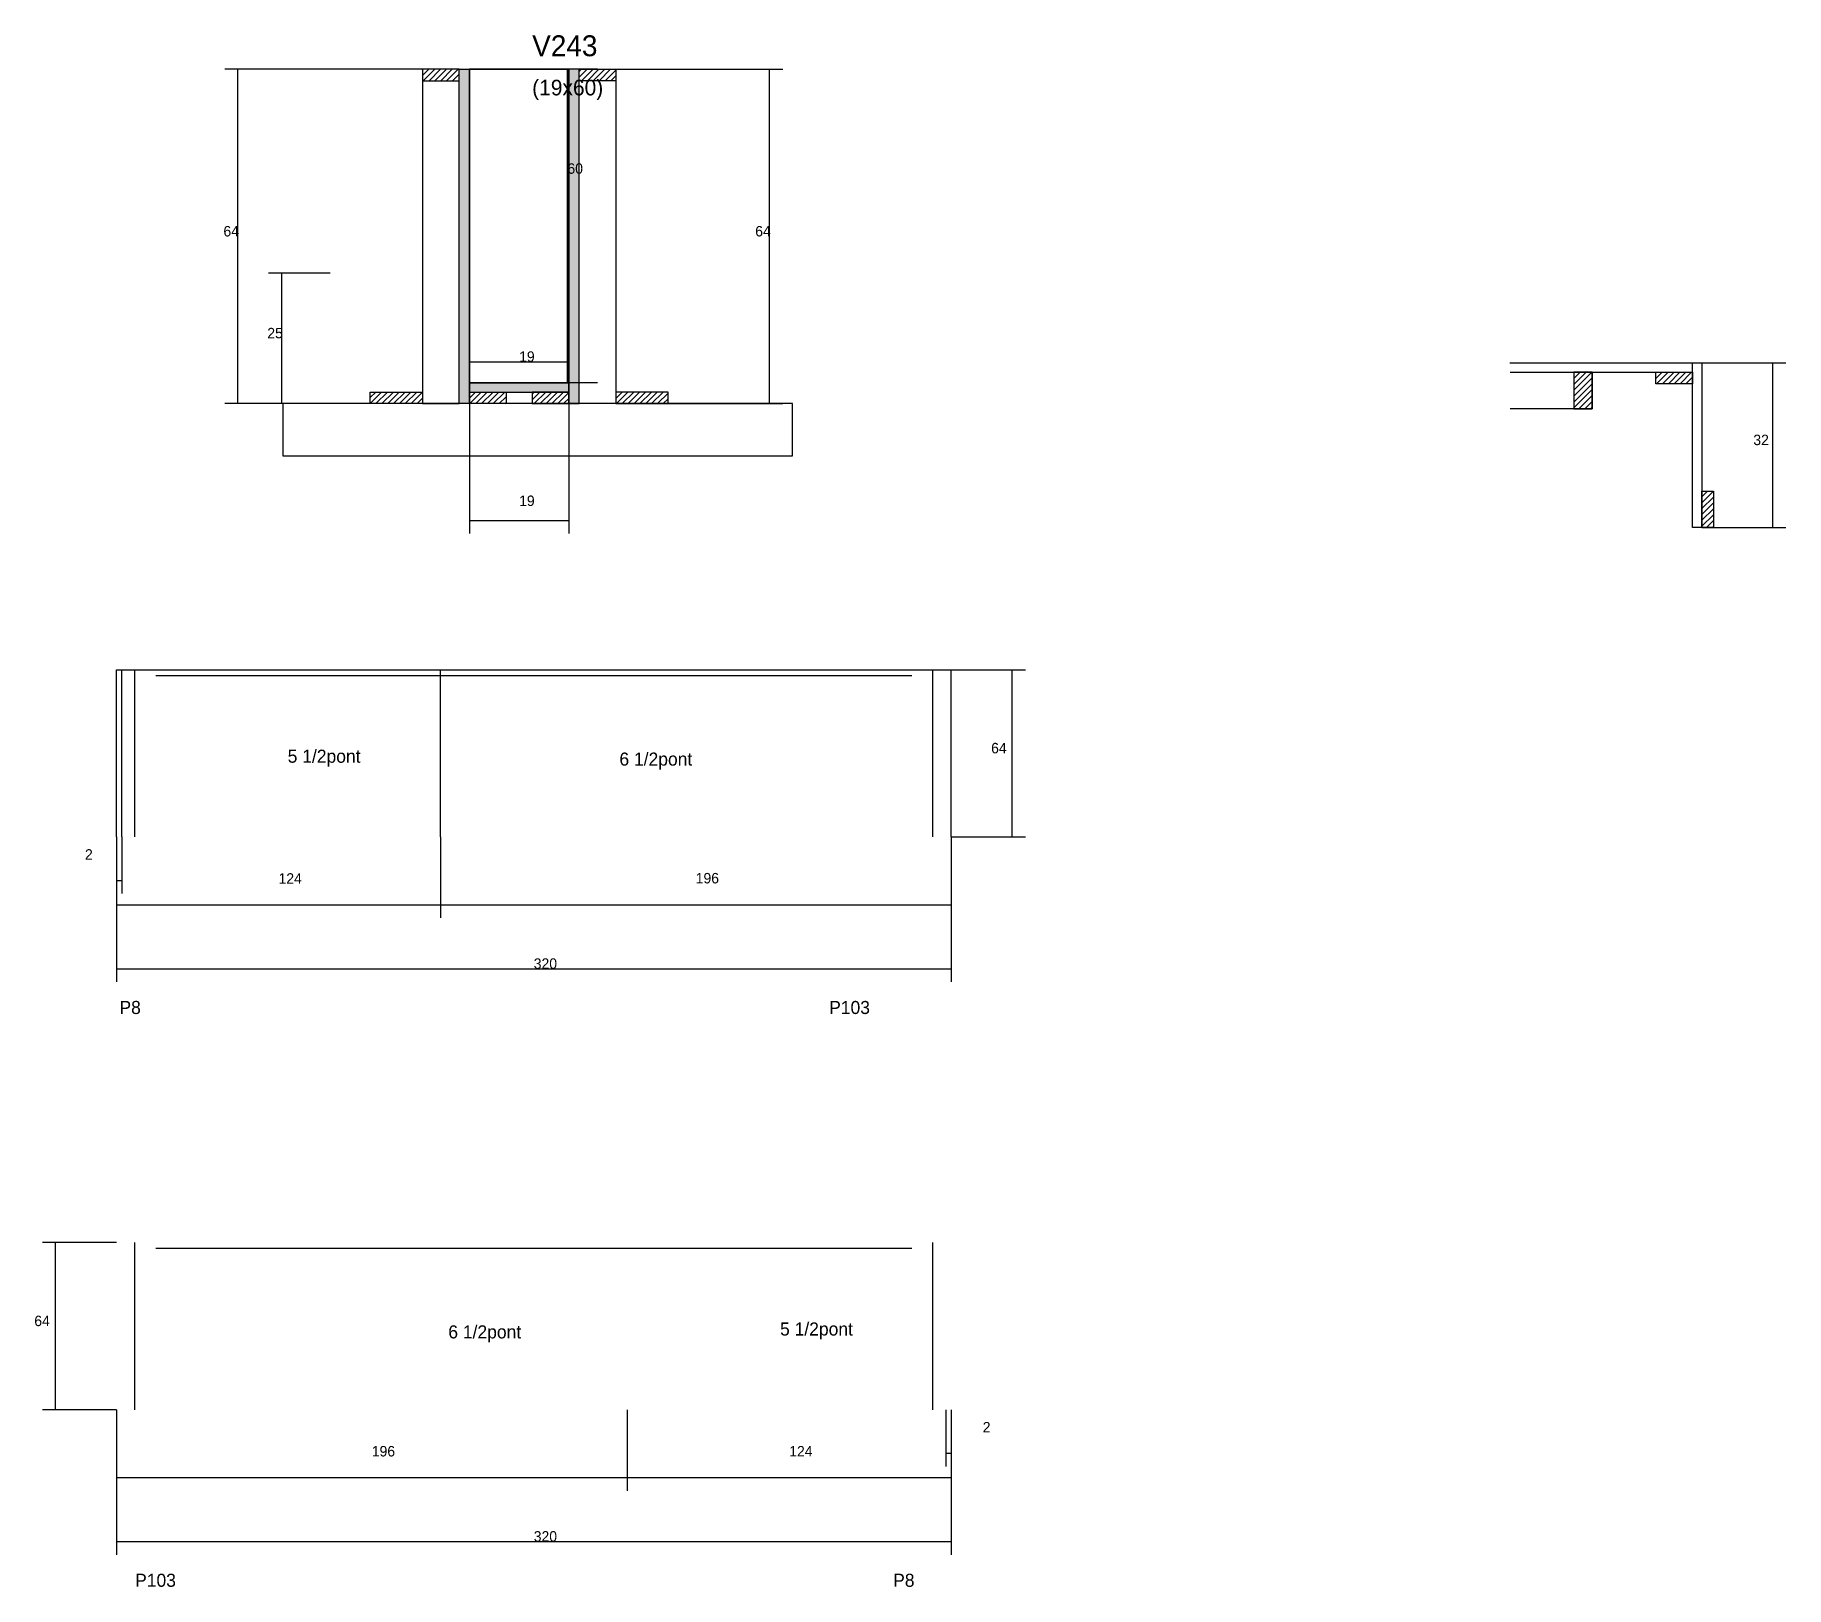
# Model space of a CAD drawing. Header units: metres. Extents: x 6374 to 7044, y 2823 to 3417.
import ezdxf

# ---------------------------------------------------------------- set-up
doc = ezdxf.new("R2010")
doc.units = ezdxf.units.M
for name, color, linetype in [('CONCRETO', 251, 'Continuous'), ('COTA', 4, 'Continuous'), ('Cota Seção (2x)', 4, 'Continuous'), ('Hachura', 253, 'Continuous'), ('Madeira', 126, 'Continuous'), ('NOMENCLATURA', 7, 'Continuous'), ('Painéis', 200, 'Continuous'), ('SARR_2.2x7', 40, 'Continuous'), ('Texto Seção', 7, 'Continuous')]:
    doc.layers.add(name, color=color, linetype=linetype)

msp = doc.modelspace()

# ---------------------------------------------------------------- hatches: boundary and pattern name
at = {"layer": 'Hachura'}
h = msp.add_hatch(dxfattribs=at)
h.set_pattern_fill('ANSI31', scale=0.5)
h.paths.add_polyline_path([(6536.5, 3399.9), (6536.5, 3404.3), (6536.5, 3404.3), (6522.5, 3404.3), (6522.5, 3404.3), (6522.5, 3399.9), (6522.5, 3399.9), (6536.5, 3399.9)])
h = msp.add_hatch(color=8, dxfattribs=at)
h.dxf.hatch_style = 1
h.paths.add_polyline_path([(6540.5, 3404.3), (6536.5, 3404.3), (6536.5, 3404.3), (6536.5, 3276.3), (6536.5, 3276.3), (6540.5, 3276.3), (6540.5, 3276.3), (6540.5, 3404.3)])
h = msp.add_hatch(color=8, dxfattribs=at)
h.dxf.hatch_style = 1
h.paths.add_polyline_path([(6582.5, 3404.3), (6578.5, 3404.3), (6578.5, 3404.3), (6578.5, 3276.3), (6578.5, 3276.3), (6582.5, 3276.3), (6582.5, 3276.3), (6582.5, 3404.3)])
h = msp.add_hatch(dxfattribs=at)
h.set_pattern_fill('ANSI31', scale=0.5)
h.paths.add_polyline_path([(6582.5, 3399.9), (6582.5, 3404.3), (6582.5, 3404.3), (6596.5, 3404.3), (6596.5, 3404.3), (6596.5, 3399.9), (6596.5, 3399.9), (6582.5, 3399.9)])
h = msp.add_hatch(dxfattribs=at)
h.set_pattern_fill('ANSI31', scale=0.5)
h.paths.add_polyline_path([(6970.3, 3288.3), (6963.3, 3288.3), (6963.3, 3274.3), (6970.3, 3274.3)])
h = msp.add_hatch(dxfattribs=at)
h.set_pattern_fill('ANSI31', scale=0.5)
h.paths.add_polyline_path([(6994.7, 3288.3), (6994.7, 3283.9), (6994.7, 3283.9), (7008.7, 3283.9), (7008.7, 3283.9), (7008.7, 3288.3), (7008.7, 3288.3), (6994.7, 3288.3)])
h = msp.add_hatch(dxfattribs=at)
h.set_pattern_fill('ANSI31', scale=0.5)
h.paths.add_polyline_path([(6502.5, 3276.3), (6502.5, 3280.7), (6502.5, 3280.7), (6522.5, 3280.7), (6522.5, 3280.7), (6522.5, 3276.3), (6522.5, 3276.3), (6502.5, 3276.3)])
h = msp.add_hatch(color=8, dxfattribs=at)
h.dxf.hatch_style = 1
h.paths.add_polyline_path([(6578.5, 3280.7), (6578.5, 3284.3), (6578.5, 3284.3), (6540.5, 3284.3), (6540.5, 3284.3), (6540.5, 3280.7), (6540.5, 3280.7), (6578.5, 3280.7)])
h = msp.add_hatch(dxfattribs=at)
h.set_pattern_fill('ANSI31', scale=0.5)
h.paths.add_polyline_path([(6540.5, 3276.3), (6540.5, 3280.7), (6540.5, 3280.7), (6554.5, 3280.7), (6554.5, 3280.7), (6554.5, 3276.3), (6554.5, 3276.3), (6540.5, 3276.3)])
h = msp.add_hatch(dxfattribs=at)
h.set_pattern_fill('ANSI31', scale=0.5)
h.paths.add_polyline_path([(6578.5, 3276.3), (6578.5, 3280.7), (6578.5, 3280.7), (6564.5, 3280.7), (6564.5, 3280.7), (6564.5, 3276.3), (6564.5, 3276.3), (6578.5, 3276.3)])
h = msp.add_hatch(dxfattribs=at)
h.set_pattern_fill('ANSI31', scale=0.5)
h.paths.add_polyline_path([(6616.5, 3276.3), (6616.5, 3280.7), (6616.5, 3280.7), (6596.5, 3280.7), (6596.5, 3280.7), (6596.5, 3276.3), (6596.5, 3276.3), (6616.5, 3276.3)])
h = msp.add_hatch(dxfattribs=at)
h.set_pattern_fill('ANSI31', scale=0.5)
h.paths.add_polyline_path([(7012.3, 3228.9), (7016.7, 3228.9), (7016.7, 3228.9), (7016.7, 3242.8), (7016.7, 3242.8), (7012.3, 3242.8), (7012.3, 3242.8), (7012.3, 3228.9)])

# ---------------------------------------------------------------- linework, layer by layer
at = {"layer": 'CONCRETO'}
for points in [[(6540.5, 3404.3), (6540.5, 3404.3), (6578.5, 3404.3), (6578.5, 3376.3), (6578.5, 3376.3), (6578.5, 3284.3), (6540.5, 3284.3), (6540.5, 3404.3)], [(6540.5, 3284.3), (6578.5, 3284.3), (6578.5, 3404.3), (6540.5, 3404.3)]]:
    msp.add_lwpolyline(points, close=True, dxfattribs=at)
at = {"layer": 'COTA'}
for p, q in [((6522.5, 3404.3), (6446.8, 3404.3)), ((6451.8, 3276.3), (6451.8, 3404.3)), ((6596.5, 3404.3), (6660.4, 3404.3)), ((6655.4, 3276.3), (6655.4, 3404.3)), ((6487.2, 3326.3), (6463.6, 3326.3)), ((6468.6, 3276.3), (6468.6, 3326.3)), ((7012.3, 3291.9), (7044.5, 3291.9)), ((7039.5, 3228.9), (7039.5, 3291.9)), ((6506.9, 3276.3), (6446.8, 3276.3)), ((6487.2, 3276.3), (6463.6, 3276.3)), ((6540.5, 3276.3), (6540.5, 3226.6)), ((6578.5, 3276.3), (6578.5, 3226.6)), ((6612.1, 3276.3), (6660.4, 3276.3)), ((6540.5, 3231.6), (6578.5, 3231.6)), ((7012.3, 3228.9), (7044.5, 3228.9)), ((6724.9, 3174.4), (6753.3, 3174.4)), ((6748.3, 3110.4), (6748.3, 3174.4)), ((6405.4, 3110.4), (6405.4, 3079.4)), ((6405.4, 3110.4), (6405.4, 3054.9)), ((6405.4, 3110.4), (6405.4, 3088.7)), ((6407.4, 3110.4), (6407.4, 3088.7)), ((6529.4, 3110.4), (6529.4, 3079.4)), ((6529.4, 3110.4), (6529.4, 3079.4)), ((6724.9, 3110.4), (6724.9, 3079.4)), ((6724.9, 3110.4), (6724.9, 3054.9)), ((6724.9, 3110.4), (6753.3, 3110.4)), ((6405.4, 3093.7), (6407.4, 3093.7)), ((6405.4, 3084.4), (6529.4, 3084.4)), ((6529.4, 3084.4), (6724.9, 3084.4)), ((6405.4, 3059.9), (6724.9, 3059.9)), ((6405.4, 2955.1), (6377, 2955.1)), ((6382, 2891.1), (6382, 2955.1)), ((6405.4, 2891.1), (6377, 2891.1)), ((6405.4, 2891.1), (6405.4, 2860.1)), ((6405.4, 2891.1), (6405.4, 2835.6)), ((6600.9, 2891.1), (6600.9, 2860.1)), ((6600.9, 2891.1), (6600.9, 2860.1)), ((6722.9, 2891.1), (6722.9, 2869.4)), ((6724.9, 2891.1), (6724.9, 2860.1)), ((6724.9, 2891.1), (6724.9, 2835.6)), ((6724.9, 2891.1), (6724.9, 2869.4)), ((6722.9, 2874.4), (6724.9, 2874.4)), ((6405.4, 2865.1), (6600.9, 2865.1)), ((6600.9, 2865.1), (6724.9, 2865.1)), ((6405.4, 2840.6), (6724.9, 2840.6))]:
    msp.add_line(p, q, dxfattribs=at)
at = {"layer": 'Cota Seção (2x)'}
for p, q in [((6589.5, 3404.3), (6573, 3404.3)), ((6578, 3284.3), (6578, 3404.3)), ((6540.5, 3276.3), (6540.5, 3297.3)), ((6540.5, 3292.3), (6578.5, 3292.3)), ((6578.5, 3276.3), (6578.5, 3297.3)), ((6589.5, 3284.3), (6573, 3284.3))]:
    msp.add_line(p, q, dxfattribs=at)
at = {"layer": 'Madeira'}
for points in [[(6536.5, 3399.9), (6536.5, 3404.3), (6522.5, 3404.3), (6522.5, 3399.9)], [(6536.5, 3404.3), (6522.5, 3404.3), (6522.5, 3276.3), (6536.5, 3276.3)], [(6582.5, 3399.9), (6582.5, 3404.3), (6596.5, 3404.3), (6596.5, 3399.9)], [(6582.5, 3404.3), (6596.5, 3404.3), (6596.5, 3276.3), (6582.5, 3276.3)], [(6970.3, 3274.3), (6970.3, 3288.3), (6963.3, 3288.3), (6963.3, 3274.3)], [(6994.7, 3288.3), (7008.7, 3288.3), (7008.7, 3283.9), (6994.7, 3283.9)], [(6502.5, 3276.3), (6502.5, 3280.7), (6522.5, 3280.7), (6522.5, 3276.3)], [(6540.5, 3276.3), (6540.5, 3280.7), (6554.5, 3280.7), (6554.5, 3276.3)], [(6578.5, 3276.3), (6578.5, 3280.7), (6564.5, 3280.7), (6564.5, 3276.3)], [(6616.5, 3276.3), (6616.5, 3280.7), (6596.5, 3280.7), (6596.5, 3276.3)], [(6469.1, 3256.3), (6664.2, 3256.3), (6664.2, 3276.3), (6469.1, 3276.3)], [(7012.3, 3228.9), (7012.3, 3242.8), (7016.7, 3242.8), (7016.7, 3228.9)]]:
    msp.add_lwpolyline(points, close=True, dxfattribs=at)
msp.add_lwpolyline([(6970.3, 3288.3), (6970.3, 3274.3), (6938.9, 3274.3)], dxfattribs=at)
at = {"layer": 'Painéis'}
for p, q in [((6540.5, 3276.3), (6540.5, 3404.3)), ((6578.5, 3276.3), (6578.5, 3404.3)), ((6938.8, 3291.9), (7008.7, 3291.9)), ((6938.9, 3288.3), (7008.7, 3288.3)), ((6540.5, 3284.3), (6578.5, 3284.3)), ((6540.5, 3280.7), (6540.5, 3284.3)), ((6578.5, 3280.7), (6578.5, 3284.3)), ((6405.4, 3174.4), (6724.9, 3174.4)), ((6405.4, 3110.4), (6405.4, 3174.4)), ((6407.4, 3110.4), (6407.4, 3174.4)), ((6529.4, 3110.4), (6529.4, 3174.4)), ((6724.9, 3110.4), (6724.9, 3174.4))]:
    msp.add_line(p, q, dxfattribs=at)
for points in [[(6536.5, 3404.3), (6540.5, 3404.3), (6540.5, 3276.3), (6536.5, 3276.3)], [(6582.5, 3404.3), (6578.5, 3404.3), (6578.5, 3276.3), (6582.5, 3276.3)], [(7008.7, 3291.9), (7012.3, 3291.9), (7012.3, 3228.9), (7008.7, 3228.9)], [(6578.5, 3280.7), (6578.5, 3284.3), (6540.5, 3284.3), (6540.5, 3280.7)]]:
    msp.add_lwpolyline(points, close=True, dxfattribs=at)
at = {"layer": 'SARR_2.2x7'}
for p, q in [((6412.4, 3110.4), (6412.4, 3174.4)), ((6420.4, 3172.2), (6529.4, 3172.2)), ((6529.4, 3172.2), (6709.9, 3172.2)), ((6717.9, 3110.4), (6717.9, 3174.4)), ((6412.4, 2891.1), (6412.4, 2955.1)), ((6420.4, 2952.9), (6600.9, 2952.9)), ((6600.9, 2952.9), (6709.9, 2952.9)), ((6717.9, 2891.1), (6717.9, 2955.1))]:
    msp.add_line(p, q, dxfattribs=at)

# ---------------------------------------------------------------- texts
at = {"layer": 'COTA'}
for s, p in [('64', (6446.3, 3340.3)), ('64', (6649.9, 3340.3)), ('25', (6463.1, 3301.3)), ('32', (7032, 3260.4)), ('19', (6559.5, 3237.1)), ('64', (6740.2, 3142.4)), ('2', (6393.3, 3101.7)), ('124', (6467.4, 3092.5)), ('196', (6627.1, 3092.6)), ('320', (6565.1, 3059.9)), ('64', (6373.9, 2923.1)), ('2', (6737, 2882.4)), ('196', (6503.1, 2873.2)), ('124', (6662.9, 2873.2)), ('320', (6565.1, 2840.6))]:
    msp.add_text(s, height=4, dxfattribs=at).set_placement(p)
at = {"layer": 'Cota Seção (2x)'}
for s, p in [('60', (6578, 3364.3)), ('19', (6559.5, 3292.3))]:
    msp.add_text(s, height=4, dxfattribs=at).set_placement(p)
at = {"layer": 'NOMENCLATURA'}
for s, p in [('5 1/2pont', (6470.9, 3138.8)), ('6 1/2pont', (6597.9, 3137.7)), ('P8', (6406.5, 3042.6)), ('P103', (6678.2, 3042.6)), ('6 1/2pont', (6532.4, 2918.4)), ('5 1/2pont', (6659.4, 2919.5)), ('P103', (6412.5, 2823.3)), ('P8', (6702.7, 2823.3))]:
    msp.add_text(s, height=5, dxfattribs=at).set_placement(p)
at = {"layer": 'Texto Seção'}
for s, height, p in [('V243', 8, (6564.5, 3409.3)), ('(19x60)', 6, (6564.5, 3394.3))]:
    msp.add_text(s, height=height, dxfattribs=at).set_placement(p)

doc.saveas('drawing.dxf')
